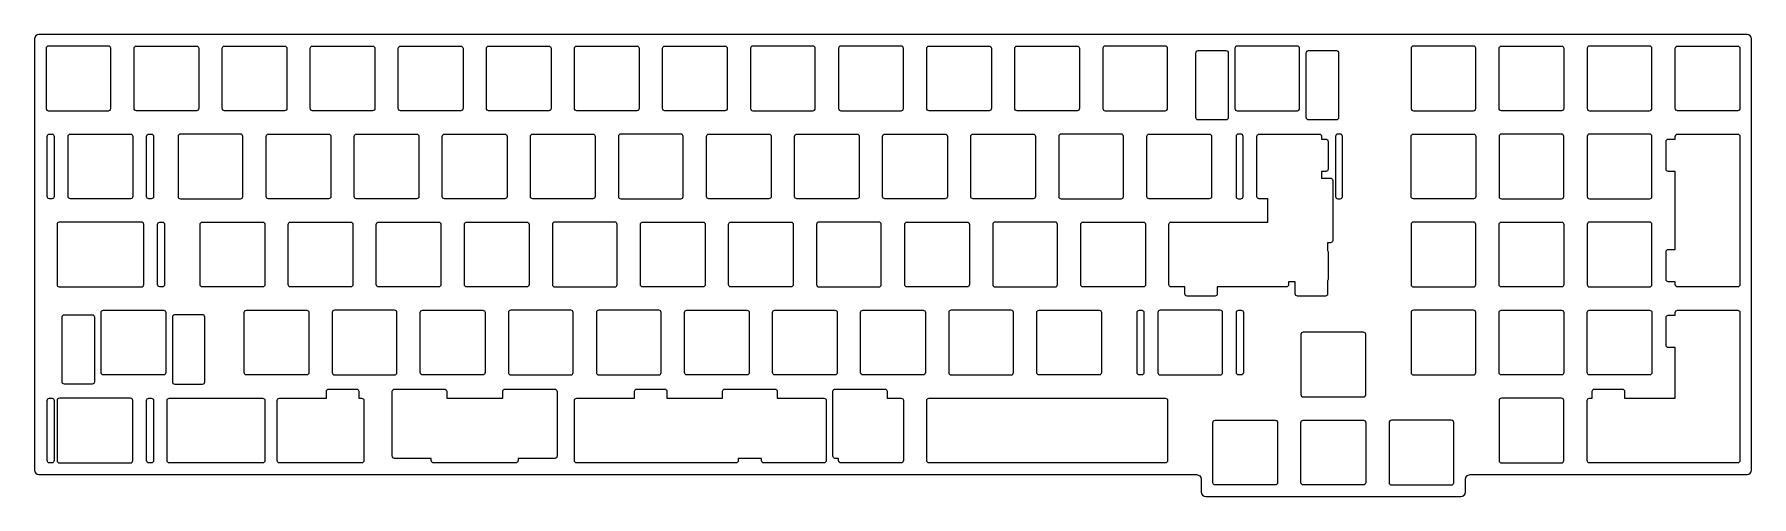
# Model space of a CAD drawing. Header units: millimetres. Extents: x 0 to 371, y -105 to -5.
import ezdxf

# ---------------------------------------------------------------- set-up
doc = ezdxf.new("R2010")
doc.units = ezdxf.units.MM
doc.layers.get('0').update_dxf_attribs({"linetype": 'CONTINUOUS'})

msp = doc.modelspace()

# ---------------------------------------------------------------- linework, layer by layer
for points in [[(0, -5.7625), (0, -99.0125, 0.414213562), (1, -100.0125), (251.4125, -100.0125, -0.414213562), (252.4125, -101.0125), (252.4125, -103.775, 0.414213562), (253.4125, -104.775), (308.5625, -104.775, 0.414213562), (309.5625, -103.775), (309.5625, -101.0125, -0.414213562), (310.5625, -100.0125), (370.475, -100.0125, 0.414213562), (371.475, -99.0125), (371.475, -5.7625, 0.414213562), (370.475, -4.7625), (1, -4.7625, 0.414213562)], [(16.025, -7.2875), (3.025, -7.2875, 0.414213562), (2.525, -7.7875), (2.525, -20.7875, 0.414213562), (3.025, -21.2875), (16.025, -21.2875, 0.414213562), (16.525, -20.7875), (16.525, -7.7875, 0.414213562)], [(35.575, -20.7875, -0.414213562), (35.075, -21.2875), (22.075, -21.2875, -0.414213562), (21.575, -20.7875), (21.575, -7.7875, -0.414213562), (22.075, -7.2875), (35.075, -7.2875, -0.414213562), (35.575, -7.7875)], [(41.125, -21.2875, -0.414213562), (40.625, -20.7875), (40.625, -7.7875, -0.414213562), (41.125, -7.2875), (54.125, -7.2875, -0.414213562), (54.625, -7.7875), (54.625, -20.7875, -0.414213562), (54.125, -21.2875)], [(59.675, -7.7875, -0.414213562), (60.175, -7.2875), (73.175, -7.2875, -0.414213562), (73.675, -7.7875), (73.675, -20.7875, -0.414213562), (73.175, -21.2875), (60.175, -21.2875, -0.414213562), (59.675, -20.7875)], [(92.725, -20.7875, -0.414213562), (92.225, -21.2875), (79.225, -21.2875, -0.414213562), (78.725, -20.7875), (78.725, -7.7875, -0.414213562), (79.225, -7.2875), (92.225, -7.2875, -0.414213562), (92.725, -7.7875)], [(111.275, -7.2875, -0.414213562), (111.775, -7.7875), (111.775, -20.7875, -0.414213562), (111.275, -21.2875), (98.275, -21.2875, -0.414213562), (97.775, -20.7875), (97.775, -7.7875, -0.414213562), (98.275, -7.2875)], [(116.825, -20.7875), (116.825, -7.7875, -0.414213562), (117.325, -7.2875), (130.325, -7.2875, -0.414213562), (130.825, -7.7875), (130.825, -20.7875, -0.414213562), (130.325, -21.2875), (117.325, -21.2875, -0.414213562)], [(135.875, -20.7875), (135.875, -7.7875, -0.414213562), (136.375, -7.2875), (149.375, -7.2875, -0.414213562), (149.875, -7.7875), (149.875, -20.7875, -0.414213562), (149.375, -21.2875), (136.375, -21.2875, -0.414213562)], [(168.925, -20.7875), (168.925, -7.7875, 0.414213562), (168.425, -7.2875), (155.425, -7.2875, 0.414213562), (154.925, -7.7875), (154.925, -20.7875, 0.414213562), (155.425, -21.2875), (168.425, -21.2875, 0.414213562)], [(187.475, -7.2875), (174.475, -7.2875, 0.414213562), (173.975, -7.7875), (173.975, -20.7875, 0.414213562), (174.475, -21.2875), (187.475, -21.2875, 0.414213562), (187.975, -20.7875), (187.975, -7.7875, 0.414213562)], [(193.525, -21.2875, -0.414213562), (193.025, -20.7875), (193.025, -7.7875, -0.414213562), (193.525, -7.2875), (206.525, -7.2875, -0.414213562), (207.025, -7.7875), (207.025, -20.7875, -0.414213562), (206.525, -21.2875)], [(225.575, -21.2875), (212.575, -21.2875, -0.414213562), (212.075, -20.7875), (212.075, -7.7875, -0.414213562), (212.575, -7.2875), (225.575, -7.2875, -0.414213562), (226.075, -7.7875), (226.075, -20.7875, -0.414213562)], [(245.125, -20.7875), (245.125, -7.7875, 0.414213562), (244.625, -7.2875), (231.625, -7.2875, 0.414213562), (231.125, -7.7875), (231.125, -20.7875, 0.414213562), (231.625, -21.2875), (244.625, -21.2875, 0.414213562)], [(273.7, -20.7875), (273.7, -7.7875, 0.414213562), (273.2, -7.2875), (260.2, -7.2875, 0.414213562), (259.7, -7.7875), (259.7, -20.7875, 0.414213562), (260.2, -21.2875), (273.2, -21.2875, 0.414213562)], [(311.8, -20.7875), (311.8, -7.7875, 0.414213562), (311.3, -7.2875), (298.3, -7.2875, 0.414213562), (297.8, -7.7875), (297.8, -20.7875, 0.414213562), (298.3, -21.2875), (311.3, -21.2875, 0.414213562)], [(316.85, -20.7875), (316.85, -7.7875, -0.414213562), (317.35, -7.2875), (330.35, -7.2875, -0.414213562), (330.85, -7.7875), (330.85, -20.7875, -0.414213562), (330.35, -21.2875), (317.35, -21.2875, -0.414213562)], [(349.9, -20.7875), (349.9, -7.7875, 0.414213562), (349.4, -7.2875), (336.4, -7.2875, 0.414213562), (335.9, -7.7875), (335.9, -20.7875, 0.414213562), (336.4, -21.2875), (349.4, -21.2875, 0.414213562)], [(368.45, -7.2875, -0.414213562), (368.95, -7.7875), (368.95, -20.7875, -0.414213562), (368.45, -21.2875), (355.45, -21.2875, -0.414213562), (354.95, -20.7875), (354.95, -7.7875, -0.414213562), (355.45, -7.2875)], [(258.262, -22.7875, -0.414213562), (257.762, -23.2875), (251.762, -23.2875, -0.414213562), (251.262, -22.7875), (251.262, -8.7875, -0.414213562), (251.762, -8.2875), (257.762, -8.2875, -0.414213562), (258.262, -8.7875)], [(275.138, -22.7875), (275.138, -8.7875, -0.414213562), (275.638, -8.2875), (281.638, -8.2875, -0.414213562), (282.138, -8.7875), (282.138, -22.7875, -0.414213562), (281.638, -23.2875), (275.638, -23.2875, -0.414213562)], [(3.7875, -40.3375), (3.2875, -40.3375, -0.414213562), (2.7875, -39.8375), (2.7875, -26.8375, -0.414213562), (3.2875, -26.3375), (3.7875, -26.3375, -0.414213562), (4.2875, -26.8375), (4.2875, -39.8375, -0.414213562)], [(7.7875, -40.3375, -0.414213562), (7.2875, -39.8375), (7.2875, -26.8375, -0.414213562), (7.7875, -26.3375), (20.7875, -26.3375, -0.414213562), (21.2875, -26.8375), (21.2875, -39.8375, -0.414213562), (20.7875, -40.3375)], [(25.7875, -39.8375, -0.414213562), (25.2875, -40.3375), (24.7875, -40.3375, -0.414213562), (24.2875, -39.8375), (24.2875, -26.8375, -0.414213562), (24.7875, -26.3375), (25.2875, -26.3375, -0.414213562), (25.7875, -26.8375)], [(45.1, -39.8375), (45.1, -26.8375, 0.414213562), (44.6, -26.3375), (31.6, -26.3375, 0.414213562), (31.1, -26.8375), (31.1, -39.8375, 0.414213562), (31.6, -40.3375), (44.6, -40.3375, 0.414213562)], [(50.15, -39.8375), (50.15, -26.8375, -0.414213562), (50.65, -26.3375), (63.65, -26.3375, -0.414213562), (64.15, -26.8375), (64.15, -39.8375, -0.414213562), (63.65, -40.3375), (50.65, -40.3375, -0.414213562)], [(69.2, -26.8375, -0.414213562), (69.7, -26.3375), (82.7, -26.3375, -0.414213562), (83.2, -26.8375), (83.2, -39.8375, -0.414213562), (82.7, -40.3375), (69.7, -40.3375, -0.414213562), (69.2, -39.8375)], [(88.25, -26.8375, -0.414213562), (88.75, -26.3375), (101.75, -26.3375, -0.414213562), (102.25, -26.8375), (102.25, -39.8375, -0.414213562), (101.75, -40.3375), (88.75, -40.3375, -0.414213562), (88.25, -39.8375)], [(120.8, -40.3375), (107.8, -40.3375, -0.414213562), (107.3, -39.8375), (107.3, -26.8375, -0.414213562), (107.8, -26.3375), (120.8, -26.3375, -0.414213562), (121.3, -26.8375), (121.3, -39.8375, -0.414213562)], [(140.35, -39.8375), (140.35, -26.8375, 0.414213562), (139.85, -26.3375), (126.85, -26.3375, 0.414213562), (126.35, -26.8375), (126.35, -39.8375, 0.414213562), (126.85, -40.3375), (139.85, -40.3375, 0.414213562)], [(158.9, -40.3375), (145.9, -40.3375, -0.414213562), (145.4, -39.8375), (145.4, -26.8375, -0.414213562), (145.9, -26.3375), (158.9, -26.3375, -0.414213562), (159.4, -26.8375), (159.4, -39.8375, -0.414213562)], [(164.95, -40.3375, -0.414213562), (164.45, -39.8375), (164.45, -26.8375, -0.414213562), (164.95, -26.3375), (177.95, -26.3375, -0.414213562), (178.45, -26.8375), (178.45, -39.8375, -0.414213562), (177.95, -40.3375)], [(183.5, -26.8375, -0.414213562), (184, -26.3375), (197, -26.3375, -0.414213562), (197.5, -26.8375), (197.5, -39.8375, -0.414213562), (197, -40.3375), (184, -40.3375, -0.414213562), (183.5, -39.8375)], [(202.55, -26.8375, -0.414213562), (203.05, -26.3375), (216.05, -26.3375, -0.414213562), (216.55, -26.8375), (216.55, -39.8375, -0.414213562), (216.05, -40.3375), (203.05, -40.3375, -0.414213562), (202.55, -39.8375)], [(235.6, -39.8375), (235.6, -26.8375, 0.414213562), (235.1, -26.3375), (222.1, -26.3375, 0.414213562), (221.6, -26.8375), (221.6, -39.8375, 0.414213562), (222.1, -40.3375), (235.1, -40.3375, 0.414213562)], [(254.15, -26.3375, -0.414213562), (254.65, -26.8375), (254.65, -39.8375, -0.414213562), (254.15, -40.3375), (241.15, -40.3375, -0.414213562), (240.65, -39.8375), (240.65, -26.8375, -0.414213562), (241.15, -26.3375)], [(278.4625, -27.4245), (279.34375, -27.4245, -0.414213562), (279.84375, -27.9245), (279.84375, -33.9245, -0.414213562), (279.34375, -34.4245), (278.4625, -34.4245), (278.4625, -35.8625), (280.34375, -35.8625, -0.414213562), (280.84375, -36.3625), (280.84375, -49.3625, -0.414213562), (280.34375, -49.8625), (279.75675, -49.8625), (279.75675, -51.51866, -0.150834091), (279.84375, -51.8005), (279.84375, -57.8005, -0.150834091), (279.75675, -58.08234), (279.75675, -60.8875, -0.414213562), (279.25675, -61.3875), (273.25675, -61.3875, -0.414213562), (272.75675, -60.8875), (272.75675, -58.3005), (271.31875, -58.3005), (271.31875, -58.8875, -0.414213562), (270.81875, -59.3875), (255.88075, -59.3875), (255.88075, -60.8875, -0.414213562), (255.38075, -61.3875), (249.38075, -61.3875, -0.414213562), (248.88075, -60.8875), (248.88075, -59.3875), (245.9125, -59.3875, -0.414213562), (245.4125, -58.8875), (245.4125, -45.8875, -0.414213562), (245.9125, -45.3875), (266.84375, -45.3875), (266.84375, -40.3375), (264.9625, -40.3375, -0.414213562), (264.4625, -39.8375), (264.4625, -26.8375, -0.414213562), (264.9625, -26.3375), (277.9625, -26.3375, -0.414213562), (278.4625, -26.8375)], [(261.4625, -39.8375), (261.4625, -26.8375, 0.414213562), (260.9625, -26.3375), (260.4625, -26.3375, 0.414213562), (259.9625, -26.8375), (259.9625, -39.8375, 0.414213562), (260.4625, -40.3375), (260.9625, -40.3375, 0.414213562)], [(282.9625, -39.8375), (282.9625, -26.8375, 0.414213562), (282.4625, -26.3375), (281.9625, -26.3375, 0.414213562), (281.4625, -26.8375), (281.4625, -39.8375, 0.414213562), (281.9625, -40.3375), (282.4625, -40.3375, 0.414213562)], [(297.8, -39.8375), (297.8, -26.8375, -0.414213562), (298.3, -26.3375), (311.3, -26.3375, -0.414213562), (311.8, -26.8375), (311.8, -39.8375, -0.414213562), (311.3, -40.3375), (298.3, -40.3375, -0.414213562)], [(330.35, -26.3375), (317.35, -26.3375, 0.414213562), (316.85, -26.8375), (316.85, -39.8375, 0.414213562), (317.35, -40.3375), (330.35, -40.3375, 0.414213562), (330.85, -39.8375), (330.85, -26.8375, 0.414213562)], [(349.9, -39.8375), (349.9, -26.8375, 0.414213562), (349.4, -26.3375), (336.4, -26.3375, 0.414213562), (335.9, -26.8375), (335.9, -39.8375, 0.414213562), (336.4, -40.3375), (349.4, -40.3375, 0.414213562)], [(353.45, -51.3005), (354.95, -51.3005), (354.95, -34.4245), (353.45, -34.4245, -0.414213562), (352.95, -33.9245), (352.95, -27.9245, -0.414213562), (353.45, -27.4245), (354.95, -27.4245), (354.95, -26.8375, -0.414213562), (355.45, -26.3375), (368.45, -26.3375, -0.414213562), (368.95, -26.8375), (368.95, -58.8875, -0.414213562), (368.45, -59.3875), (355.45, -59.3875, -0.414213562), (354.95, -58.8875), (354.95, -58.3005), (353.45, -58.3005, -0.414213562), (352.95, -57.8005), (352.95, -51.8005, -0.414213562)], [(23.1336, -45.38762), (5.3711, -45.38762, 0.41008325), (4.906, -45.8875), (4.906, -58.8875, 0.410086205), (5.3711, -59.38738), (23.1336, -59.38738, 0.41825025), (23.6685, -58.8875), (23.6685, -45.8875, 0.418247546)], [(28.1685, -58.8875, -0.41825025), (27.6336, -59.38738), (27.1336, -59.38738, -0.410086205), (26.6685, -58.8875), (26.6685, -45.8875, -0.41008325), (27.1336, -45.38762), (27.6336, -45.38762, -0.418247546), (28.1685, -45.8875)], [(35.8625, -58.8875), (35.8625, -45.8875, -0.414213562), (36.3625, -45.3875), (49.3625, -45.3875, -0.414213562), (49.8625, -45.8875), (49.8625, -58.8875, -0.414213562), (49.3625, -59.3875), (36.3625, -59.3875, -0.414213562)], [(68.4125, -45.3875, -0.414213562), (68.9125, -45.8875), (68.9125, -58.8875, -0.414213562), (68.4125, -59.3875), (55.4125, -59.3875, -0.414213562), (54.9125, -58.8875), (54.9125, -45.8875, -0.414213562), (55.4125, -45.3875)], [(87.4625, -45.3875, -0.414213562), (87.9625, -45.8875), (87.9625, -58.8875, -0.414213562), (87.4625, -59.3875), (74.4625, -59.3875, -0.414213562), (73.9625, -58.8875), (73.9625, -45.8875, -0.414213562), (74.4625, -45.3875)], [(93.0125, -45.8875, -0.414213562), (93.5125, -45.3875), (106.5125, -45.3875, -0.414213562), (107.0125, -45.8875), (107.0125, -58.8875, -0.414213562), (106.5125, -59.3875), (93.5125, -59.3875, -0.414213562), (93.0125, -58.8875)], [(126.0625, -58.8875), (126.0625, -45.8875, 0.414213562), (125.5625, -45.3875), (112.5625, -45.3875, 0.414213562), (112.0625, -45.8875), (112.0625, -58.8875, 0.414213562), (112.5625, -59.3875), (125.5625, -59.3875, 0.414213562)], [(131.1125, -58.8875), (131.1125, -45.8875, -0.414213562), (131.6125, -45.3875), (144.6125, -45.3875, -0.414213562), (145.1125, -45.8875), (145.1125, -58.8875, -0.414213562), (144.6125, -59.3875), (131.6125, -59.3875, -0.414213562)], [(163.6625, -59.3875), (150.6625, -59.3875, -0.414213562), (150.1625, -58.8875), (150.1625, -45.8875, -0.414213562), (150.6625, -45.3875), (163.6625, -45.3875, -0.414213562), (164.1625, -45.8875), (164.1625, -58.8875, -0.414213562)], [(183.2125, -58.8875), (183.2125, -45.8875, 0.414213562), (182.7125, -45.3875), (169.7125, -45.3875, 0.414213562), (169.2125, -45.8875), (169.2125, -58.8875, 0.414213562), (169.7125, -59.3875), (182.7125, -59.3875, 0.414213562)], [(188.2625, -58.8875), (188.2625, -45.8875, -0.414213562), (188.7625, -45.3875), (201.7625, -45.3875, -0.414213562), (202.2625, -45.8875), (202.2625, -58.8875, -0.414213562), (201.7625, -59.3875), (188.7625, -59.3875, -0.414213562)], [(220.8125, -45.3875), (207.8125, -45.3875, 0.414213562), (207.3125, -45.8875), (207.3125, -58.8875, 0.414213562), (207.8125, -59.3875), (220.8125, -59.3875, 0.414213562), (221.3125, -58.8875), (221.3125, -45.8875, 0.414213562)], [(226.3625, -45.8875, -0.414213562), (226.8625, -45.3875), (239.8625, -45.3875, -0.414213562), (240.3625, -45.8875), (240.3625, -58.8875, -0.414213562), (239.8625, -59.3875), (226.8625, -59.3875, -0.414213562), (226.3625, -58.8875)], [(311.8, -58.8875), (311.8, -45.8875, 0.414213562), (311.3, -45.3875), (298.3, -45.3875, 0.414213562), (297.8, -45.8875), (297.8, -58.8875, 0.414213562), (298.3, -59.3875), (311.3, -59.3875, 0.414213562)], [(317.35, -59.3875, -0.414213562), (316.85, -58.8875), (316.85, -45.8875, -0.414213562), (317.35, -45.3875), (330.35, -45.3875, -0.414213562), (330.85, -45.8875), (330.85, -58.8875, -0.414213562), (330.35, -59.3875)], [(349.4, -45.3875), (336.4, -45.3875, 0.414213562), (335.9, -45.8875), (335.9, -58.8875, 0.414213562), (336.4, -59.3875), (349.4, -59.3875, 0.414213562), (349.9, -58.8875), (349.9, -45.8875, 0.414213562)], [(5.99325, -79.9375), (5.99325, -65.9375, -0.414213562), (6.49325, -65.4375), (12.49325, -65.4375, -0.414213562), (12.99325, -65.9375), (12.99325, -79.9375, -0.414213562), (12.49325, -80.4375), (6.49325, -80.4375, -0.414213562)], [(28.43125, -77.9375, -0.414213562), (27.93125, -78.4375), (14.93125, -78.4375, -0.414213562), (14.43125, -77.9375), (14.43125, -64.9375, -0.414213562), (14.93125, -64.4375), (27.93125, -64.4375, -0.414213562), (28.43125, -64.9375)], [(36.86925, -79.9375), (36.86925, -65.9375, 0.414213562), (36.36925, -65.4375), (30.36925, -65.4375, 0.414213562), (29.86925, -65.9375), (29.86925, -79.9375, 0.414213562), (30.36925, -80.4375), (36.36925, -80.4375, 0.414213562)], [(45.3875, -64.9375, -0.414213562), (45.8875, -64.4375), (58.8875, -64.4375, -0.414213562), (59.3875, -64.9375), (59.3875, -77.9375, -0.414213562), (58.8875, -78.4375), (45.8875, -78.4375, -0.414213562), (45.3875, -77.9375)], [(77.9375, -64.4375), (64.9375, -64.4375, 0.414213562), (64.4375, -64.9375), (64.4375, -77.9375, 0.414213562), (64.9375, -78.4375), (77.9375, -78.4375, 0.414213562), (78.4375, -77.9375), (78.4375, -64.9375, 0.414213562)], [(83.9875, -78.4375, -0.414213562), (83.4875, -77.9375), (83.4875, -64.9375, -0.414213562), (83.9875, -64.4375), (96.9875, -64.4375, -0.414213562), (97.4875, -64.9375), (97.4875, -77.9375, -0.414213562), (96.9875, -78.4375)], [(116.0375, -64.4375), (103.0375, -64.4375, 0.414213562), (102.5375, -64.9375), (102.5375, -77.9375, 0.414213562), (103.0375, -78.4375), (116.0375, -78.4375, 0.414213562), (116.5375, -77.9375), (116.5375, -64.9375, 0.414213562)], [(135.0875, -64.4375), (122.0875, -64.4375, 0.414213562), (121.5875, -64.9375), (121.5875, -77.9375, 0.414213562), (122.0875, -78.4375), (135.0875, -78.4375, 0.414213562), (135.5875, -77.9375), (135.5875, -64.9375, 0.414213562)], [(154.1375, -78.4375), (141.1375, -78.4375, -0.414213562), (140.6375, -77.9375), (140.6375, -64.9375, -0.414213562), (141.1375, -64.4375), (154.1375, -64.4375, -0.414213562), (154.6375, -64.9375), (154.6375, -77.9375, -0.414213562)], [(159.6875, -77.9375), (159.6875, -64.9375, -0.414213562), (160.1875, -64.4375), (173.1875, -64.4375, -0.414213562), (173.6875, -64.9375), (173.6875, -77.9375, -0.414213562), (173.1875, -78.4375), (160.1875, -78.4375, -0.414213562)], [(178.7375, -77.9375), (178.7375, -64.9375, -0.414213562), (179.2375, -64.4375), (192.2375, -64.4375, -0.414213562), (192.7375, -64.9375), (192.7375, -77.9375, -0.414213562), (192.2375, -78.4375), (179.2375, -78.4375, -0.414213562)], [(211.7875, -77.9375), (211.7875, -64.9375, 0.414213562), (211.2875, -64.4375), (198.2875, -64.4375, 0.414213562), (197.7875, -64.9375), (197.7875, -77.9375, 0.414213562), (198.2875, -78.4375), (211.2875, -78.4375, 0.414213562)], [(230.3375, -78.4375), (217.3375, -78.4375, -0.414213562), (216.8375, -77.9375), (216.8375, -64.9375, -0.414213562), (217.3375, -64.4375), (230.3375, -64.4375, -0.414213562), (230.8375, -64.9375), (230.8375, -77.9375, -0.414213562)], [(239.53125, -78.4375), (239.03125, -78.4375, -0.414213562), (238.53125, -77.9375), (238.53125, -64.9375, -0.414213562), (239.03125, -64.4375), (239.53125, -64.4375, -0.414213562), (240.03125, -64.9375), (240.03125, -77.9375, -0.414213562)], [(256.53125, -64.4375), (243.53125, -64.4375, 0.414213562), (243.03125, -64.9375), (243.03125, -77.9375, 0.414213562), (243.53125, -78.4375), (256.53125, -78.4375, 0.414213562), (257.03125, -77.9375), (257.03125, -64.9375, 0.414213562)], [(260.03125, -77.9375), (260.03125, -64.9375, -0.414213562), (260.53125, -64.4375), (261.03125, -64.4375, -0.414213562), (261.53125, -64.9375), (261.53125, -77.9375, -0.414213562), (261.03125, -78.4375), (260.53125, -78.4375, -0.414213562)], [(311.8, -77.9375), (311.8, -64.9375, 0.414213562), (311.3, -64.4375), (298.3, -64.4375, 0.414213562), (297.8, -64.9375), (297.8, -77.9375, 0.414213562), (298.3, -78.4375), (311.3, -78.4375, 0.414213562)], [(330.35, -64.4375, -0.414213562), (330.85, -64.9375), (330.85, -77.9375, -0.414213562), (330.35, -78.4375), (317.35, -78.4375, -0.414213562), (316.85, -77.9375), (316.85, -64.9375, -0.414213562), (317.35, -64.4375)], [(368.45, -97.4875), (336.4, -97.4875, -0.414213562), (335.9, -96.9875), (335.9, -83.9875, -0.414213562), (336.4, -83.4875), (336.987, -83.4875), (336.987, -81.9875, -0.414213562), (337.487, -81.4875), (343.487, -81.4875, -0.414213562), (343.987, -81.9875), (343.987, -83.4875), (354.95, -83.4875), (354.95, -72.5245), (353.45, -72.5245, -0.414213562), (352.95, -72.0245), (352.95, -66.0245, -0.414213562), (353.45, -65.5245), (354.95, -65.5245), (354.95, -64.9375, -0.414213562), (355.45, -64.4375), (368.45, -64.4375, -0.414213562), (368.95, -64.9375), (368.95, -96.9875, -0.414213562)], [(335.9, -77.9375), (335.9, -64.9375, -0.414213562), (336.4, -64.4375), (349.4, -64.4375, -0.414213562), (349.9, -64.9375), (349.9, -77.9375, -0.414213562), (349.4, -78.4375), (336.4, -78.4375, -0.414213562)], [(287.4875, -69.2), (274.4875, -69.2, 0.414213562), (273.9875, -69.7), (273.9875, -82.7, 0.414213562), (274.4875, -83.2), (287.4875, -83.2, 0.414213562), (287.9875, -82.7), (287.9875, -69.7, 0.414213562)], [(52.53125, -96.9875), (52.53125, -83.9875, -0.414213562), (53.03125, -83.4875), (63.175, -83.4875), (63.175, -81.9875, -0.414213562), (63.675, -81.4875), (69.675, -81.4875, -0.414213562), (70.175, -81.9875), (70.175, -83.4875), (70.79375, -83.4875, -0.414213562), (71.29375, -83.9875), (71.29375, -96.9875, -0.414213562), (70.79375, -97.4875), (53.03125, -97.4875, -0.414213562)], [(113.06925, -95.9875, -0.414213562), (112.56925, -96.4875), (104.63125, -96.4875), (104.63125, -96.9875, -0.414213562), (104.13125, -97.4875), (86.36875, -97.4875, -0.414213562), (85.86875, -96.9875), (85.86875, -96.4875), (77.93075, -96.4875, -0.414213562), (77.43075, -95.9875), (77.43075, -81.9875, -0.414213562), (77.93075, -81.4875), (88.69325, -81.4875, -0.414213562), (89.19325, -81.9875), (89.19325, -83.4875), (101.30675, -83.4875), (101.30675, -81.9875, -0.414213562), (101.80675, -81.4875), (112.56134, -81.4875, -0.352921892), (113.06925, -81.99614)], [(148.86825, -81.9875, -0.414213562), (149.36825, -81.4875), (160.19425, -81.4875, -0.414213562), (160.69425, -81.9875), (160.69425, -83.4875), (170.80625, -83.4875, -0.414213562), (171.30625, -83.9875), (171.30625, -96.9875, -0.414213562), (170.80625, -97.4875), (157.80625, -97.4875, -0.414213562), (157.30625, -96.9875), (157.30625, -96.4875), (152.25625, -96.4875), (152.25625, -96.9875, -0.414213562), (151.75625, -97.4875), (117.325, -97.4875, -0.414213562), (116.825, -96.9875), (116.825, -83.9875, -0.414213562), (117.325, -83.4875), (129.81825, -83.4875), (129.81825, -81.9875, -0.414213562), (130.31825, -81.4875), (136.31825, -81.4875, -0.414213562), (136.81825, -81.9875), (136.81825, -83.4875), (148.86825, -83.4875)], [(187.975, -83.9875), (187.975, -96.9875, -0.414213562), (187.475, -97.4875), (174.475, -97.4875, -0.414213562), (173.975, -96.9875), (173.975, -96.4875), (173.24425, -96.4875, -0.43990224), (172.74614, -95.9441), (172.74614, -81.9441, -0.388983186), (173.24425, -81.4875), (183.96875, -81.4875, -0.414213562), (184.46875, -81.9875), (184.46875, -83.4875), (187.475, -83.4875, -0.414213562)], [(2.7875, -83.9875, -0.414213562), (3.2875, -83.4875), (3.7875, -83.4875, -0.414213562), (4.2875, -83.9875), (4.2875, -96.9875, -0.414213562), (3.7875, -97.4875), (3.2875, -97.4875, -0.414213562), (2.7875, -96.9875)], [(20.7875, -83.4875), (5.40625, -83.4875, 0.414213562), (4.90625, -83.9875), (4.90625, -96.9875, 0.414213562), (5.40625, -97.4875), (20.7875, -97.4875, 0.414213562), (21.2875, -96.9875), (21.2875, -83.9875, 0.414213562)], [(25.7875, -96.9875, -0.414213562), (25.2875, -97.4875), (24.7875, -97.4875, -0.414213562), (24.2875, -96.9875), (24.2875, -83.9875, -0.414213562), (24.7875, -83.4875), (25.2875, -83.4875, -0.414213562), (25.7875, -83.9875)], [(49.3625, -83.4875, -0.414213562), (49.8625, -83.9875), (49.8625, -96.9875, -0.414213562), (49.3625, -97.4875), (29.21875, -97.4875, -0.414213562), (28.71875, -96.9875), (28.71875, -83.9875, -0.414213562), (29.21875, -83.4875)], [(244.625, -97.4875), (193.525, -97.4875, -0.414213562), (193.025, -96.9875), (193.025, -83.9875, -0.414213562), (193.525, -83.4875), (206.525, -83.4875), (244.625, -83.4875, -0.414213562), (245.125, -83.9875), (245.125, -96.9875, -0.414213562)], [(330.85, -96.9875), (330.85, -83.9875, 0.414213562), (330.35, -83.4875), (317.35, -83.4875, 0.414213562), (316.85, -83.9875), (316.85, -96.9875, 0.414213562), (317.35, -97.4875), (330.35, -97.4875, 0.414213562)], [(254.9375, -101.75), (254.9375, -88.75, -0.414213562), (255.4375, -88.25), (268.4375, -88.25, -0.414213562), (268.9375, -88.75), (268.9375, -101.75, -0.414213562), (268.4375, -102.25), (255.4375, -102.25, -0.414213562)], [(287.4875, -88.25, -0.414213562), (287.9875, -88.75), (287.9875, -101.75, -0.414213562), (287.4875, -102.25), (274.4875, -102.25, -0.414213562), (273.9875, -101.75), (273.9875, -88.75, -0.414213562), (274.4875, -88.25)], [(307.0375, -101.75), (307.0375, -88.75, 0.414213562), (306.5375, -88.25), (293.5375, -88.25, 0.414213562), (293.0375, -88.75), (293.0375, -101.75, 0.414213562), (293.5375, -102.25), (306.5375, -102.25, 0.414213562)]]:
    msp.add_lwpolyline(points, format="xyb", close=True)

doc.saveas('drawing.dxf')
